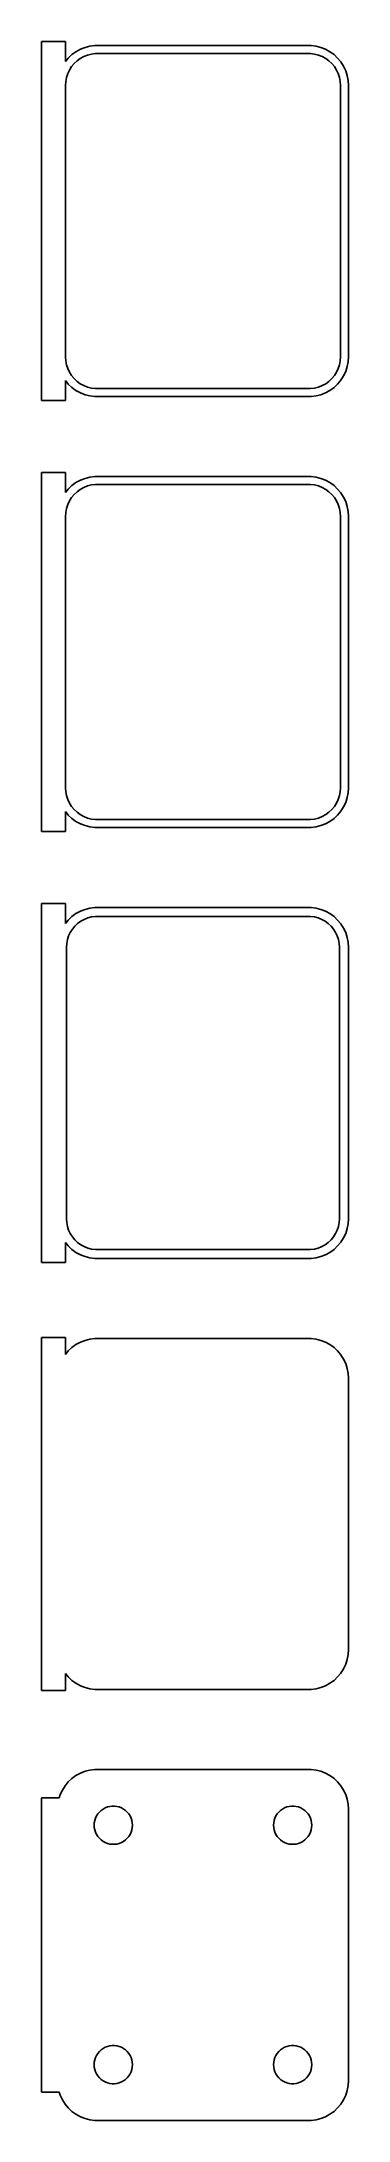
# Model space of a CAD drawing. Header units: metres. Extents: x -20 to 18, y 194 to 454.
import ezdxf

# ---------------------------------------------------------------- set-up
doc = ezdxf.new("R2010")
doc.units = ezdxf.units.M

msp = doc.modelspace()

# ---------------------------------------------------------------- linework, layer by layer
for p, q in [((-17.25, 454.49), (-20.25, 454.49)), ((-20.25, 454.49), (-20.25, 409.51)), ((-17.25, 451.993), (-17.25, 454.49)), ((-15.3789, 453.524), (-15.9291, 453.222)), ((-14.7951, 453.755), (-15.3789, 453.524)), ((-14.1869, 453.911), (-14.7951, 453.755)), ((-13.5639, 453.99), (-14.1869, 453.911)), ((13.5639, 453.99), (-13.5639, 453.99)), ((14.1869, 453.911), (13.5639, 453.99)), ((14.7951, 453.755), (14.1869, 453.911)), ((15.3789, 453.524), (14.7951, 453.755)), ((15.9291, 453.222), (15.3789, 453.524)), ((-16.8948, 452.423), (-17.25, 451.993)), ((-16.9691, 450.472), (-16.7552, 450.927)), ((-16.4371, 452.853), (-16.8948, 452.423)), ((-16.7552, 450.927), (-16.4861, 451.351)), ((-16.4861, 451.351), (-16.1659, 451.738)), ((-15.9291, 453.222), (-16.4371, 452.853)), ((-16.1659, 451.738), (-15.7997, 452.082)), ((-15.7997, 452.082), (-15.3933, 452.377)), ((-15.3933, 452.377), (-14.9531, 452.619)), ((-14.9531, 452.619), (-14.4861, 452.804)), ((-14.4861, 452.804), (-13.9995, 452.929)), ((-13.9995, 452.929), (-13.5012, 452.992)), ((-13.5012, 452.992), (13.5012, 452.992)), ((13.5012, 452.992), (13.9995, 452.929)), ((13.9995, 452.929), (14.4861, 452.804)), ((14.4861, 452.804), (14.9531, 452.619)), ((14.9531, 452.619), (15.3933, 452.377)), ((15.3933, 452.377), (15.7997, 452.082)), ((15.7997, 452.082), (16.1659, 451.738)), ((16.4371, 452.853), (15.9291, 453.222)), ((16.1659, 451.738), (16.4861, 451.351)), ((16.8948, 452.423), (16.4371, 452.853)), ((16.4861, 451.351), (16.7552, 450.927)), ((16.7552, 450.927), (16.9691, 450.472)), ((17.2951, 451.939), (16.8948, 452.423)), ((17.6315, 451.409), (17.2951, 451.939)), ((17.8989, 450.841), (17.6315, 451.409)), ((18.0929, 450.243), (17.8989, 450.841)), ((-17.25, 449), (-17.2184, 449.501)), ((-17.25, 415), (-17.25, 449)), ((-17.2184, 449.501), (-17.1243, 449.995)), ((-17.1243, 449.995), (-16.9691, 450.472)), ((16.9691, 450.472), (17.1243, 449.995)), ((17.1243, 449.995), (17.2184, 449.501)), ((17.2184, 449.501), (17.25, 449)), ((17.25, 449), (17.25, 415)), ((18.2106, 449.627), (18.0929, 450.243)), ((18.25, 449), (18.2106, 449.627)), ((18.25, 415), (18.25, 449)), ((-17.2184, 414.499), (-17.25, 415)), ((-17.1243, 414.005), (-17.2184, 414.499)), ((17.2184, 414.499), (17.1243, 414.005)), ((17.25, 415), (17.2184, 414.499)), ((18.0929, 413.757), (18.2106, 414.373)), ((18.2106, 414.373), (18.25, 415)), ((-17.25, 412.007), (-16.8948, 411.577)), ((-17.25, 409.51), (-17.25, 412.007)), ((-16.9691, 413.528), (-17.1243, 414.005)), ((-16.7552, 413.073), (-16.9691, 413.528)), ((-16.8948, 411.577), (-16.4371, 411.147)), ((-16.4861, 412.649), (-16.7552, 413.073)), ((-16.1659, 412.262), (-16.4861, 412.649)), ((-15.7997, 411.918), (-16.1659, 412.262)), ((-15.3933, 411.623), (-15.7997, 411.918)), ((-14.9531, 411.381), (-15.3933, 411.623)), ((15.3933, 411.623), (14.9531, 411.381)), ((15.7997, 411.918), (15.3933, 411.623)), ((16.1659, 412.262), (15.7997, 411.918)), ((16.4861, 412.649), (16.1659, 412.262)), ((16.4371, 411.147), (16.8948, 411.577)), ((16.7552, 413.073), (16.4861, 412.649)), ((16.9691, 413.528), (16.7552, 413.073)), ((16.8948, 411.577), (17.2951, 412.061)), ((17.1243, 414.005), (16.9691, 413.528)), ((17.2951, 412.061), (17.6315, 412.591)), ((17.6315, 412.591), (17.8989, 413.159)), ((17.8989, 413.159), (18.0929, 413.757)), ((-20.25, 409.51), (-17.25, 409.51)), ((-16.4371, 411.147), (-15.9291, 410.778)), ((-15.9291, 410.778), (-15.3789, 410.476)), ((-15.3789, 410.476), (-14.7951, 410.245)), ((-14.4861, 411.196), (-14.9531, 411.381)), ((-14.7951, 410.245), (-14.1869, 410.089)), ((-13.9995, 411.071), (-14.4861, 411.196)), ((-14.1869, 410.089), (-13.5639, 410.01)), ((-13.5012, 411.008), (-13.9995, 411.071)), ((-13.5639, 410.01), (13.5639, 410.01)), ((13.5012, 411.008), (-13.5012, 411.008)), ((13.9995, 411.071), (13.5012, 411.008)), ((13.5639, 410.01), (14.1869, 410.089)), ((14.4861, 411.196), (13.9995, 411.071)), ((14.1869, 410.089), (14.7951, 410.245)), ((14.9531, 411.381), (14.4861, 411.196)), ((14.7951, 410.245), (15.3789, 410.476)), ((15.3789, 410.476), (15.9291, 410.778)), ((15.9291, 410.778), (16.4371, 411.147)), ((-17.25, 400.49), (-20.25, 400.49)), ((-20.25, 400.49), (-20.25, 355.51)), ((-17.25, 397.993), (-17.25, 400.49)), ((-16.4371, 398.853), (-16.8948, 398.423)), ((-15.9291, 399.222), (-16.4371, 398.853)), ((-15.3789, 399.524), (-15.9291, 399.222)), ((-15.3933, 398.377), (-14.9531, 398.619)), ((-14.7951, 399.755), (-15.3789, 399.524)), ((-14.9531, 398.619), (-14.4861, 398.804)), ((-14.1869, 399.911), (-14.7951, 399.755)), ((-14.4861, 398.804), (-13.9995, 398.929)), ((-13.5639, 399.99), (-14.1869, 399.911)), ((-13.9995, 398.929), (-13.5012, 398.992)), ((13.5639, 399.99), (-13.5639, 399.99)), ((-13.5012, 398.992), (13.5012, 398.992)), ((13.5012, 398.992), (13.9995, 398.929)), ((14.1869, 399.911), (13.5639, 399.99)), ((13.9995, 398.929), (14.4861, 398.804)), ((14.7951, 399.755), (14.1869, 399.911)), ((14.4861, 398.804), (14.9531, 398.619)), ((15.3789, 399.524), (14.7951, 399.755)), ((14.9531, 398.619), (15.3933, 398.377)), ((15.9291, 399.222), (15.3789, 399.524)), ((16.4371, 398.853), (15.9291, 399.222)), ((16.8948, 398.423), (16.4371, 398.853)), ((-16.8948, 398.423), (-17.25, 397.993)), ((-17.2184, 395.501), (-17.1243, 395.995)), ((-17.1243, 395.995), (-16.9691, 396.472)), ((-16.9691, 396.472), (-16.7552, 396.927)), ((-16.7552, 396.927), (-16.4861, 397.351)), ((-16.4861, 397.351), (-16.1659, 397.738)), ((-16.1659, 397.738), (-15.7997, 398.082)), ((-15.7997, 398.082), (-15.3933, 398.377)), ((15.3933, 398.377), (15.7997, 398.082)), ((15.7997, 398.082), (16.1659, 397.738)), ((16.1659, 397.738), (16.4861, 397.351)), ((16.4861, 397.351), (16.7552, 396.927)), ((16.7552, 396.927), (16.9691, 396.472)), ((17.2951, 397.939), (16.8948, 398.423)), ((16.9691, 396.472), (17.1243, 395.995)), ((17.1243, 395.995), (17.2184, 395.501)), ((17.6315, 397.409), (17.2951, 397.939)), ((17.8989, 396.841), (17.6315, 397.409)), ((18.0929, 396.243), (17.8989, 396.841)), ((18.2106, 395.627), (18.0929, 396.243)), ((-17.25, 395), (-17.2184, 395.501)), ((-17.25, 361), (-17.25, 395)), ((17.2184, 395.501), (17.25, 395)), ((17.25, 395), (17.25, 361)), ((18.25, 395), (18.2106, 395.627)), ((18.25, 361), (18.25, 395)), ((-17.2184, 360.499), (-17.25, 361)), ((-17.1243, 360.005), (-17.2184, 360.499)), ((-16.9691, 359.528), (-17.1243, 360.005)), ((-16.7552, 359.073), (-16.9691, 359.528)), ((16.9691, 359.528), (16.7552, 359.073)), ((17.1243, 360.005), (16.9691, 359.528)), ((17.2184, 360.499), (17.1243, 360.005)), ((17.25, 361), (17.2184, 360.499)), ((17.8989, 359.159), (18.0929, 359.757)), ((18.0929, 359.757), (18.2106, 360.373)), ((18.2106, 360.373), (18.25, 361)), ((-17.25, 358.007), (-16.8948, 357.577)), ((-17.25, 355.51), (-17.25, 358.007)), ((-16.8948, 357.577), (-16.4371, 357.147)), ((-16.4861, 358.649), (-16.7552, 359.073)), ((-16.1659, 358.262), (-16.4861, 358.649)), ((-16.4371, 357.147), (-15.9291, 356.778)), ((-15.7997, 357.918), (-16.1659, 358.262)), ((-15.3933, 357.623), (-15.7997, 357.918)), ((-14.9531, 357.381), (-15.3933, 357.623)), ((-14.4861, 357.196), (-14.9531, 357.381)), ((-13.9995, 357.071), (-14.4861, 357.196)), ((-13.5012, 357.008), (-13.9995, 357.071)), ((13.5012, 357.008), (-13.5012, 357.008)), ((13.9995, 357.071), (13.5012, 357.008)), ((14.4861, 357.196), (13.9995, 357.071)), ((14.9531, 357.381), (14.4861, 357.196)), ((15.3933, 357.623), (14.9531, 357.381)), ((15.7997, 357.918), (15.3933, 357.623)), ((16.1659, 358.262), (15.7997, 357.918)), ((15.9291, 356.778), (16.4371, 357.147)), ((16.4861, 358.649), (16.1659, 358.262)), ((16.4371, 357.147), (16.8948, 357.577)), ((16.7552, 359.073), (16.4861, 358.649)), ((16.8948, 357.577), (17.2951, 358.061)), ((17.2951, 358.061), (17.6315, 358.591)), ((17.6315, 358.591), (17.8989, 359.159)), ((-20.25, 355.51), (-17.25, 355.51)), ((-15.9291, 356.778), (-15.3789, 356.476)), ((-15.3789, 356.476), (-14.7951, 356.245)), ((-14.7951, 356.245), (-14.1869, 356.089)), ((-14.1869, 356.089), (-13.5639, 356.01)), ((-13.5639, 356.01), (13.5639, 356.01)), ((13.5639, 356.01), (14.1869, 356.089)), ((14.1869, 356.089), (14.7951, 356.245)), ((14.7951, 356.245), (15.3789, 356.476)), ((15.3789, 356.476), (15.9291, 356.778)), ((-17.25, 346.49), (-20.25, 346.49)), ((-20.25, 346.49), (-20.25, 301.51)), ((-17.25, 343.993), (-17.25, 346.49)), ((-16.8948, 344.423), (-17.25, 343.993)), ((-16.4371, 344.853), (-16.8948, 344.423)), ((-15.9291, 345.222), (-16.4371, 344.853)), ((-16.073, 343.651), (-15.7185, 343.984)), ((-15.3789, 345.524), (-15.9291, 345.222)), ((-15.7185, 343.984), (-15.3251, 344.27)), ((-14.7951, 345.755), (-15.3789, 345.524)), ((-15.3251, 344.27), (-14.8989, 344.504)), ((-14.8989, 344.504), (-14.4467, 344.683)), ((-14.1869, 345.911), (-14.7951, 345.755)), ((-14.4467, 344.683), (-13.9756, 344.804)), ((-13.5639, 345.99), (-14.1869, 345.911)), ((-13.9756, 344.804), (-13.4932, 344.865)), ((13.5639, 345.99), (-13.5639, 345.99)), ((-13.4932, 344.865), (13.4932, 344.865)), ((13.4932, 344.865), (13.9756, 344.804)), ((14.1869, 345.911), (13.5639, 345.99)), ((13.9756, 344.804), (14.4467, 344.683)), ((14.7951, 345.755), (14.1869, 345.911)), ((14.4467, 344.683), (14.8989, 344.504)), ((15.3789, 345.524), (14.7951, 345.755)), ((14.8989, 344.504), (15.3251, 344.27)), ((15.3251, 344.27), (15.7185, 343.984)), ((15.9291, 345.222), (15.3789, 345.524)), ((15.7185, 343.984), (16.073, 343.651)), ((16.4371, 344.853), (15.9291, 345.222)), ((16.8948, 344.423), (16.4371, 344.853)), ((17.2951, 343.939), (16.8948, 344.423)), ((17.6315, 343.409), (17.2951, 343.939)), ((-17.1226, 341), (-17.0921, 341.485)), ((-17.0921, 341.485), (-17.001, 341.963)), ((-17.001, 341.963), (-16.8507, 342.426)), ((-16.8507, 342.426), (-16.6436, 342.866)), ((-16.6436, 342.866), (-16.383, 343.276)), ((-16.383, 343.276), (-16.073, 343.651)), ((16.073, 343.651), (16.383, 343.276)), ((16.383, 343.276), (16.6436, 342.866)), ((16.6436, 342.866), (16.8507, 342.426)), ((16.8507, 342.426), (17.001, 341.963)), ((17.001, 341.963), (17.0921, 341.485)), ((17.0921, 341.485), (17.1226, 341)), ((17.8989, 342.841), (17.6315, 343.409)), ((18.0929, 342.243), (17.8989, 342.841)), ((18.2106, 341.627), (18.0929, 342.243)), ((18.25, 341), (18.2106, 341.627)), ((-17.1226, 307), (-17.1226, 341)), ((17.1226, 341), (17.1226, 307)), ((18.25, 307), (18.25, 341)), ((-17.0921, 306.515), (-17.1226, 307)), ((-17.001, 306.037), (-17.0921, 306.515)), ((-16.8507, 305.574), (-17.001, 306.037)), ((-16.6436, 305.134), (-16.8507, 305.574)), ((-16.383, 304.724), (-16.6436, 305.134)), ((16.6436, 305.134), (16.383, 304.724)), ((16.8507, 305.574), (16.6436, 305.134)), ((17.001, 306.037), (16.8507, 305.574)), ((17.0921, 306.515), (17.001, 306.037)), ((17.1226, 307), (17.0921, 306.515)), ((17.6315, 304.591), (17.8989, 305.159)), ((17.8989, 305.159), (18.0929, 305.757)), ((18.0929, 305.757), (18.2106, 306.373)), ((18.2106, 306.373), (18.25, 307)), ((-17.25, 304.007), (-16.8948, 303.577)), ((-17.25, 301.51), (-17.25, 304.007)), ((-16.8948, 303.577), (-16.4371, 303.147)), ((-16.4371, 303.147), (-15.9291, 302.778)), ((-16.073, 304.349), (-16.383, 304.724)), ((-15.7185, 304.016), (-16.073, 304.349)), ((-15.9291, 302.778), (-15.3789, 302.476)), ((-15.3251, 303.73), (-15.7185, 304.016)), ((-15.3789, 302.476), (-14.7951, 302.245)), ((-14.8989, 303.496), (-15.3251, 303.73)), ((-14.4467, 303.317), (-14.8989, 303.496)), ((-14.7951, 302.245), (-14.1869, 302.089)), ((-13.9756, 303.196), (-14.4467, 303.317)), ((-13.4932, 303.135), (-13.9756, 303.196)), ((13.4932, 303.135), (-13.4932, 303.135)), ((13.9756, 303.196), (13.4932, 303.135)), ((14.4467, 303.317), (13.9756, 303.196)), ((14.1869, 302.089), (14.7951, 302.245)), ((14.8989, 303.496), (14.4467, 303.317)), ((14.7951, 302.245), (15.3789, 302.476)), ((15.3251, 303.73), (14.8989, 303.496)), ((15.7185, 304.016), (15.3251, 303.73)), ((15.3789, 302.476), (15.9291, 302.778)), ((16.073, 304.349), (15.7185, 304.016)), ((15.9291, 302.778), (16.4371, 303.147)), ((16.383, 304.724), (16.073, 304.349)), ((16.4371, 303.147), (16.8948, 303.577)), ((16.8948, 303.577), (17.2951, 304.061)), ((17.2951, 304.061), (17.6315, 304.591)), ((-20.25, 301.51), (-17.25, 301.51)), ((-14.1869, 302.089), (-13.5639, 302.01)), ((-13.5639, 302.01), (13.5639, 302.01)), ((13.5639, 302.01), (14.1869, 302.089)), ((-17.25, 292.115), (-20.25, 292.115)), ((-20.25, 292.115), (-20.25, 247.885)), ((-17.25, 289.993), (-17.25, 292.115)), ((-14.7951, 291.755), (-15.3789, 291.524)), ((-14.1869, 291.911), (-14.7951, 291.755)), ((-13.5639, 291.99), (-14.1869, 291.911)), ((13.5639, 291.99), (-13.5639, 291.99)), ((14.1869, 291.911), (13.5639, 291.99)), ((14.7951, 291.755), (14.1869, 291.911)), ((15.3789, 291.524), (14.7951, 291.755)), ((-16.8948, 290.423), (-17.25, 289.993)), ((-16.4371, 290.853), (-16.8948, 290.423)), ((-15.9291, 291.222), (-16.4371, 290.853)), ((-15.3789, 291.524), (-15.9291, 291.222)), ((15.9291, 291.222), (15.3789, 291.524)), ((16.4371, 290.853), (15.9291, 291.222)), ((16.8948, 290.423), (16.4371, 290.853)), ((17.2951, 289.939), (16.8948, 290.423)), ((17.6315, 289.409), (17.2951, 289.939)), ((17.8989, 288.841), (17.6315, 289.409)), ((18.0929, 288.243), (17.8989, 288.841)), ((18.2106, 287.627), (18.0929, 288.243)), ((18.25, 287), (18.2106, 287.627)), ((18.25, 253), (18.25, 287)), ((18.2106, 252.373), (18.25, 253)), ((16.8948, 249.577), (17.2951, 250.061)), ((17.2951, 250.061), (17.6315, 250.591)), ((17.6315, 250.591), (17.8989, 251.159)), ((17.8989, 251.159), (18.0929, 251.757)), ((18.0929, 251.757), (18.2106, 252.373)), ((-20.25, 247.885), (-17.25, 247.885)), ((-17.25, 250.007), (-16.8948, 249.577)), ((-17.25, 247.885), (-17.25, 250.007)), ((-16.8948, 249.577), (-16.4371, 249.147)), ((-16.4371, 249.147), (-15.9291, 248.778)), ((-15.9291, 248.778), (-15.3789, 248.476)), ((-15.3789, 248.476), (-14.7951, 248.245)), ((-14.7951, 248.245), (-14.1869, 248.089)), ((-14.1869, 248.089), (-13.5639, 248.01)), ((-13.5639, 248.01), (13.5639, 248.01)), ((13.5639, 248.01), (14.1869, 248.089)), ((14.1869, 248.089), (14.7951, 248.245)), ((14.7951, 248.245), (15.3789, 248.476)), ((15.3789, 248.476), (15.9291, 248.778)), ((15.9291, 248.778), (16.4371, 249.147)), ((16.4371, 249.147), (16.8948, 249.577)), ((-15.9291, 237.222), (-16.4371, 236.853)), ((-15.3789, 237.524), (-15.9291, 237.222)), ((-14.7951, 237.755), (-15.3789, 237.524)), ((-14.1869, 237.911), (-14.7951, 237.755)), ((-13.5639, 237.99), (-14.1869, 237.911)), ((13.5639, 237.99), (-13.5639, 237.99)), ((14.1869, 237.911), (13.5639, 237.99)), ((14.7951, 237.755), (14.1869, 237.911)), ((15.3789, 237.524), (14.7951, 237.755)), ((15.9291, 237.222), (15.3789, 237.524)), ((16.4371, 236.853), (15.9291, 237.222)), ((-18.0277, 234.444), (-20.25, 234.444)), ((-20.25, 234.444), (-20.25, 197.556)), ((-17.8989, 234.841), (-18.0277, 234.444)), ((-17.6315, 235.409), (-17.8989, 234.841)), ((-17.2951, 235.939), (-17.6315, 235.409)), ((-16.8948, 236.423), (-17.2951, 235.939)), ((-16.4371, 236.853), (-16.8948, 236.423)), ((16.8948, 236.423), (16.4371, 236.853)), ((17.2951, 235.939), (16.8948, 236.423)), ((17.6315, 235.409), (17.2951, 235.939)), ((17.8989, 234.841), (17.6315, 235.409)), ((18.0929, 234.243), (17.8989, 234.841)), ((-13.5746, 231.597), (-13.4815, 231.883)), ((-13.4815, 231.883), (-13.3531, 232.156)), ((-13.3531, 232.156), (-13.1916, 232.411)), ((-13.1916, 232.411), (-12.9995, 232.643)), ((-12.9995, 232.643), (-12.7798, 232.849)), ((-12.7798, 232.849), (-12.536, 233.026)), ((-12.536, 233.026), (-12.2719, 233.172)), ((-12.2719, 233.172), (-11.9916, 233.283)), ((-11.9916, 233.283), (-11.6997, 233.357)), ((-11.6997, 233.357), (-11.4007, 233.395)), ((-11.4007, 233.395), (-11.0993, 233.395)), ((-11.0993, 233.395), (-10.8003, 233.357)), ((-10.8003, 233.357), (-10.5083, 233.283)), ((-10.5083, 233.283), (-10.2281, 233.172)), ((-10.2281, 233.172), (-9.964, 233.026)), ((-9.964, 233.026), (-9.72017, 232.849)), ((-9.72017, 232.849), (-9.50047, 232.643)), ((-9.50047, 232.643), (-9.30835, 232.411)), ((-9.30835, 232.411), (-9.14685, 232.156)), ((-9.14685, 232.156), (-9.01852, 231.883)), ((-9.01852, 231.883), (-8.9254, 231.597)), ((8.9254, 231.597), (9.01852, 231.883)), ((9.01852, 231.883), (9.14685, 232.156)), ((9.14685, 232.156), (9.30835, 232.411)), ((9.30835, 232.411), (9.50047, 232.643)), ((9.50047, 232.643), (9.72017, 232.849)), ((9.72017, 232.849), (9.964, 233.026)), ((9.964, 233.026), (10.2281, 233.172)), ((10.2281, 233.172), (10.5083, 233.283)), ((10.5083, 233.283), (10.8003, 233.357)), ((10.8003, 233.357), (11.0993, 233.395)), ((11.0993, 233.395), (11.4007, 233.395)), ((11.4007, 233.395), (11.6997, 233.357)), ((11.6997, 233.357), (11.9916, 233.283)), ((11.9916, 233.283), (12.2719, 233.172)), ((12.2719, 233.172), (12.536, 233.026)), ((12.536, 233.026), (12.7798, 232.849)), ((12.7798, 232.849), (12.9995, 232.643)), ((12.9995, 232.643), (13.1916, 232.411)), ((13.1916, 232.411), (13.3531, 232.156)), ((13.3531, 232.156), (13.4815, 231.883)), ((13.4815, 231.883), (13.5746, 231.597)), ((18.2106, 233.627), (18.0929, 234.243)), ((18.25, 233), (18.2106, 233.627)), ((18.25, 199), (18.25, 233)), ((-13.65, 231), (-13.6311, 231.301)), ((-13.6311, 230.699), (-13.65, 231)), ((-13.6311, 231.301), (-13.5746, 231.597)), ((-13.5746, 230.403), (-13.6311, 230.699)), ((-13.4815, 230.117), (-13.5746, 230.403)), ((-13.3531, 229.844), (-13.4815, 230.117)), ((-13.1916, 229.589), (-13.3531, 229.844)), ((-12.9995, 229.357), (-13.1916, 229.589)), ((-12.7798, 229.151), (-12.9995, 229.357)), ((-9.50047, 229.357), (-9.72017, 229.151)), ((-9.30835, 229.589), (-9.50047, 229.357)), ((-9.14685, 229.844), (-9.30835, 229.589)), ((-9.01852, 230.117), (-9.14685, 229.844)), ((-8.9254, 230.403), (-9.01852, 230.117)), ((-8.9254, 231.597), (-8.86891, 231.301)), ((-8.86891, 230.699), (-8.9254, 230.403)), ((-8.86891, 231.301), (-8.84999, 231)), ((-8.84999, 231), (-8.86891, 230.699)), ((8.84999, 231), (8.86891, 231.301)), ((8.86891, 230.699), (8.84999, 231)), ((8.86891, 231.301), (8.9254, 231.597)), ((8.9254, 230.403), (8.86891, 230.699)), ((9.01852, 230.117), (8.9254, 230.403)), ((9.14685, 229.844), (9.01852, 230.117)), ((9.30835, 229.589), (9.14685, 229.844)), ((9.50047, 229.357), (9.30835, 229.589)), ((9.72017, 229.151), (9.50047, 229.357)), ((12.9995, 229.357), (12.7798, 229.151)), ((13.1916, 229.589), (12.9995, 229.357)), ((13.3531, 229.844), (13.1916, 229.589)), ((13.4815, 230.117), (13.3531, 229.844)), ((13.5746, 230.403), (13.4815, 230.117)), ((13.5746, 231.597), (13.6311, 231.301)), ((13.6311, 230.699), (13.5746, 230.403)), ((13.6311, 231.301), (13.65, 231)), ((13.65, 231), (13.6311, 230.699)), ((-12.536, 228.974), (-12.7798, 229.151)), ((-12.2719, 228.828), (-12.536, 228.974)), ((-11.9916, 228.717), (-12.2719, 228.828)), ((-11.6997, 228.643), (-11.9916, 228.717)), ((-11.4007, 228.605), (-11.6997, 228.643)), ((-11.0993, 228.605), (-11.4007, 228.605)), ((-10.8003, 228.643), (-11.0993, 228.605)), ((-10.5083, 228.717), (-10.8003, 228.643)), ((-10.2281, 228.828), (-10.5083, 228.717)), ((-9.964, 228.974), (-10.2281, 228.828)), ((-9.72017, 229.151), (-9.964, 228.974)), ((9.964, 228.974), (9.72017, 229.151)), ((10.2281, 228.828), (9.964, 228.974)), ((10.5083, 228.717), (10.2281, 228.828)), ((10.8003, 228.643), (10.5083, 228.717)), ((11.0993, 228.605), (10.8003, 228.643)), ((11.4007, 228.605), (11.0993, 228.605)), ((11.6997, 228.643), (11.4007, 228.605)), ((11.9916, 228.717), (11.6997, 228.643)), ((12.2719, 228.828), (11.9916, 228.717)), ((12.536, 228.974), (12.2719, 228.828)), ((12.7798, 229.151), (12.536, 228.974)), ((-12.2719, 203.172), (-11.9916, 203.283)), ((-11.9916, 203.283), (-11.6997, 203.357)), ((-11.6997, 203.357), (-11.4007, 203.395)), ((-11.4007, 203.395), (-11.0993, 203.395)), ((-11.0993, 203.395), (-10.8003, 203.357)), ((-10.8003, 203.357), (-10.5083, 203.283)), ((-10.5083, 203.283), (-10.2281, 203.172)), ((10.2281, 203.172), (10.5083, 203.283)), ((10.5083, 203.283), (10.8003, 203.357)), ((10.8003, 203.357), (11.0993, 203.395)), ((11.0993, 203.395), (11.4007, 203.395)), ((11.4007, 203.395), (11.6997, 203.357)), ((11.6997, 203.357), (11.9916, 203.283)), ((11.9916, 203.283), (12.2719, 203.172)), ((-13.65, 201), (-13.6311, 201.301)), ((-13.6311, 200.699), (-13.65, 201)), ((-13.6311, 201.301), (-13.5746, 201.597)), ((-13.5746, 200.403), (-13.6311, 200.699)), ((-13.5746, 201.597), (-13.4815, 201.883)), ((-13.4815, 201.883), (-13.3531, 202.156)), ((-13.3531, 202.156), (-13.1916, 202.411)), ((-13.1916, 202.411), (-12.9995, 202.643)), ((-12.9995, 202.643), (-12.7798, 202.849)), ((-12.7798, 202.849), (-12.536, 203.026)), ((-12.536, 203.026), (-12.2719, 203.172)), ((-10.2281, 203.172), (-9.964, 203.026)), ((-9.964, 203.026), (-9.72017, 202.849)), ((-9.72017, 202.849), (-9.50047, 202.643)), ((-9.50047, 202.643), (-9.30835, 202.411)), ((-9.30835, 202.411), (-9.14685, 202.156)), ((-9.14685, 202.156), (-9.01852, 201.883)), ((-9.01852, 201.883), (-8.9254, 201.597)), ((-8.9254, 201.597), (-8.86891, 201.301)), ((-8.86891, 200.699), (-8.9254, 200.403)), ((-8.86891, 201.301), (-8.84999, 201)), ((-8.84999, 201), (-8.86891, 200.699)), ((8.84999, 201), (8.86891, 201.301)), ((8.86891, 200.699), (8.84999, 201)), ((8.86891, 201.301), (8.9254, 201.597)), ((8.9254, 200.403), (8.86891, 200.699)), ((8.9254, 201.597), (9.01852, 201.883)), ((9.01852, 201.883), (9.14685, 202.156)), ((9.14685, 202.156), (9.30835, 202.411)), ((9.30835, 202.411), (9.50047, 202.643)), ((9.50047, 202.643), (9.72017, 202.849)), ((9.72017, 202.849), (9.964, 203.026)), ((9.964, 203.026), (10.2281, 203.172)), ((12.2719, 203.172), (12.536, 203.026)), ((12.536, 203.026), (12.7798, 202.849)), ((12.7798, 202.849), (12.9995, 202.643)), ((12.9995, 202.643), (13.1916, 202.411)), ((13.1916, 202.411), (13.3531, 202.156)), ((13.3531, 202.156), (13.4815, 201.883)), ((13.4815, 201.883), (13.5746, 201.597)), ((13.5746, 201.597), (13.6311, 201.301)), ((13.6311, 200.699), (13.5746, 200.403)), ((13.6311, 201.301), (13.65, 201)), ((13.65, 201), (13.6311, 200.699)), ((-13.4815, 200.117), (-13.5746, 200.403)), ((-13.3531, 199.844), (-13.4815, 200.117)), ((-13.1916, 199.589), (-13.3531, 199.844)), ((-12.9995, 199.357), (-13.1916, 199.589)), ((-12.7798, 199.151), (-12.9995, 199.357)), ((-12.536, 198.974), (-12.7798, 199.151)), ((-12.2719, 198.828), (-12.536, 198.974)), ((-11.9916, 198.717), (-12.2719, 198.828)), ((-11.6997, 198.643), (-11.9916, 198.717)), ((-11.4007, 198.605), (-11.6997, 198.643)), ((-11.0993, 198.605), (-11.4007, 198.605)), ((-10.8003, 198.643), (-11.0993, 198.605)), ((-10.5083, 198.717), (-10.8003, 198.643)), ((-10.2281, 198.828), (-10.5083, 198.717)), ((-9.964, 198.974), (-10.2281, 198.828)), ((-9.72017, 199.151), (-9.964, 198.974)), ((-9.50047, 199.357), (-9.72017, 199.151)), ((-9.30835, 199.589), (-9.50047, 199.357)), ((-9.14685, 199.844), (-9.30835, 199.589)), ((-9.01852, 200.117), (-9.14685, 199.844)), ((-8.9254, 200.403), (-9.01852, 200.117)), ((9.01852, 200.117), (8.9254, 200.403)), ((9.14685, 199.844), (9.01852, 200.117)), ((9.30835, 199.589), (9.14685, 199.844)), ((9.50047, 199.357), (9.30835, 199.589)), ((9.72017, 199.151), (9.50047, 199.357)), ((9.964, 198.974), (9.72017, 199.151)), ((10.2281, 198.828), (9.964, 198.974)), ((10.5083, 198.717), (10.2281, 198.828)), ((10.8003, 198.643), (10.5083, 198.717)), ((11.0993, 198.605), (10.8003, 198.643)), ((11.4007, 198.605), (11.0993, 198.605)), ((11.6997, 198.643), (11.4007, 198.605)), ((11.9916, 198.717), (11.6997, 198.643)), ((12.2719, 198.828), (11.9916, 198.717)), ((12.536, 198.974), (12.2719, 198.828)), ((12.7798, 199.151), (12.536, 198.974)), ((12.9995, 199.357), (12.7798, 199.151)), ((13.1916, 199.589), (12.9995, 199.357)), ((13.3531, 199.844), (13.1916, 199.589)), ((13.4815, 200.117), (13.3531, 199.844)), ((13.5746, 200.403), (13.4815, 200.117)), ((18.0929, 197.757), (18.2106, 198.373)), ((18.2106, 198.373), (18.25, 199)), ((-20.25, 197.556), (-18.0277, 197.556)), ((-18.0277, 197.556), (-17.8989, 197.159)), ((-17.8989, 197.159), (-17.6315, 196.591)), ((-17.6315, 196.591), (-17.2951, 196.061)), ((-17.2951, 196.061), (-16.8948, 195.577)), ((-16.8948, 195.577), (-16.4371, 195.147)), ((16.4371, 195.147), (16.8948, 195.577)), ((16.8948, 195.577), (17.2951, 196.061)), ((17.2951, 196.061), (17.6315, 196.591)), ((17.6315, 196.591), (17.8989, 197.159)), ((17.8989, 197.159), (18.0929, 197.757)), ((-16.4371, 195.147), (-15.9291, 194.778)), ((-15.9291, 194.778), (-15.3789, 194.476)), ((-15.3789, 194.476), (-14.7951, 194.245)), ((-14.7951, 194.245), (-14.1869, 194.089)), ((-14.1869, 194.089), (-13.5639, 194.01)), ((-13.5639, 194.01), (13.5639, 194.01)), ((13.5639, 194.01), (14.1869, 194.089)), ((14.1869, 194.089), (14.7951, 194.245)), ((14.7951, 194.245), (15.3789, 194.476)), ((15.3789, 194.476), (15.9291, 194.778)), ((15.9291, 194.778), (16.4371, 195.147))]:
    msp.add_line(p, q)

doc.saveas('drawing.dxf')
